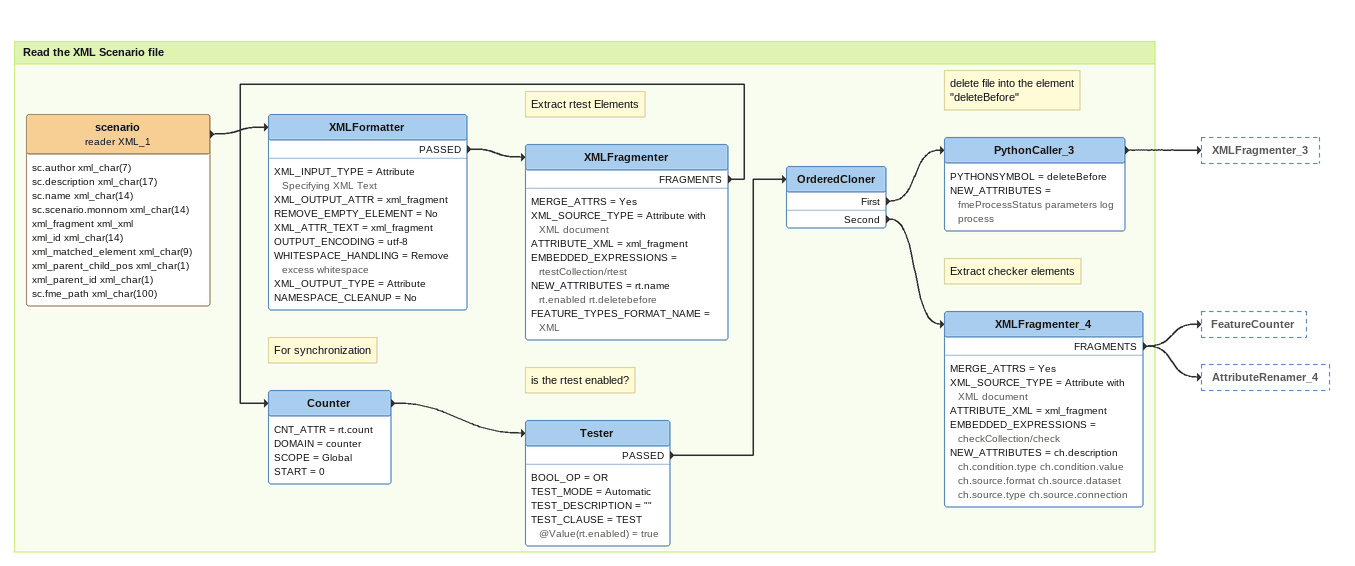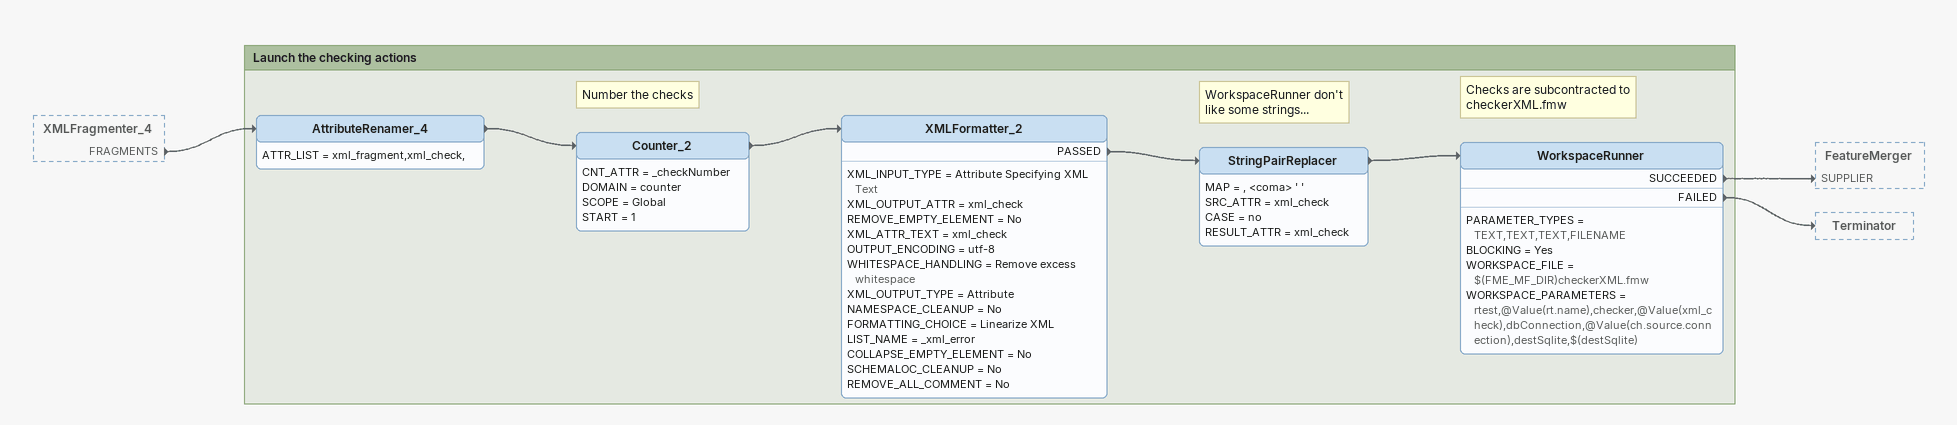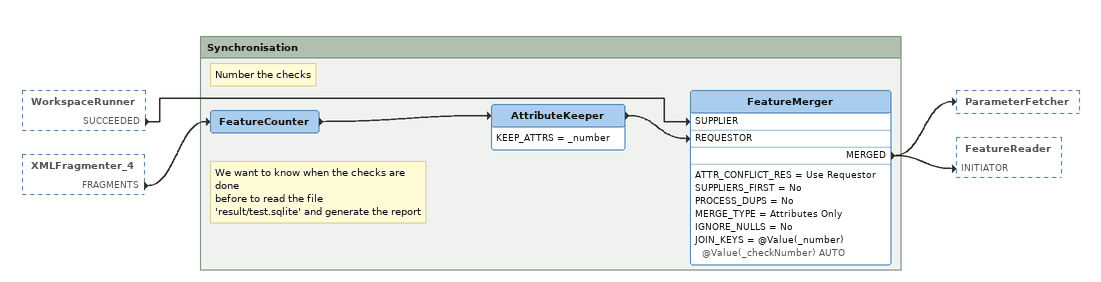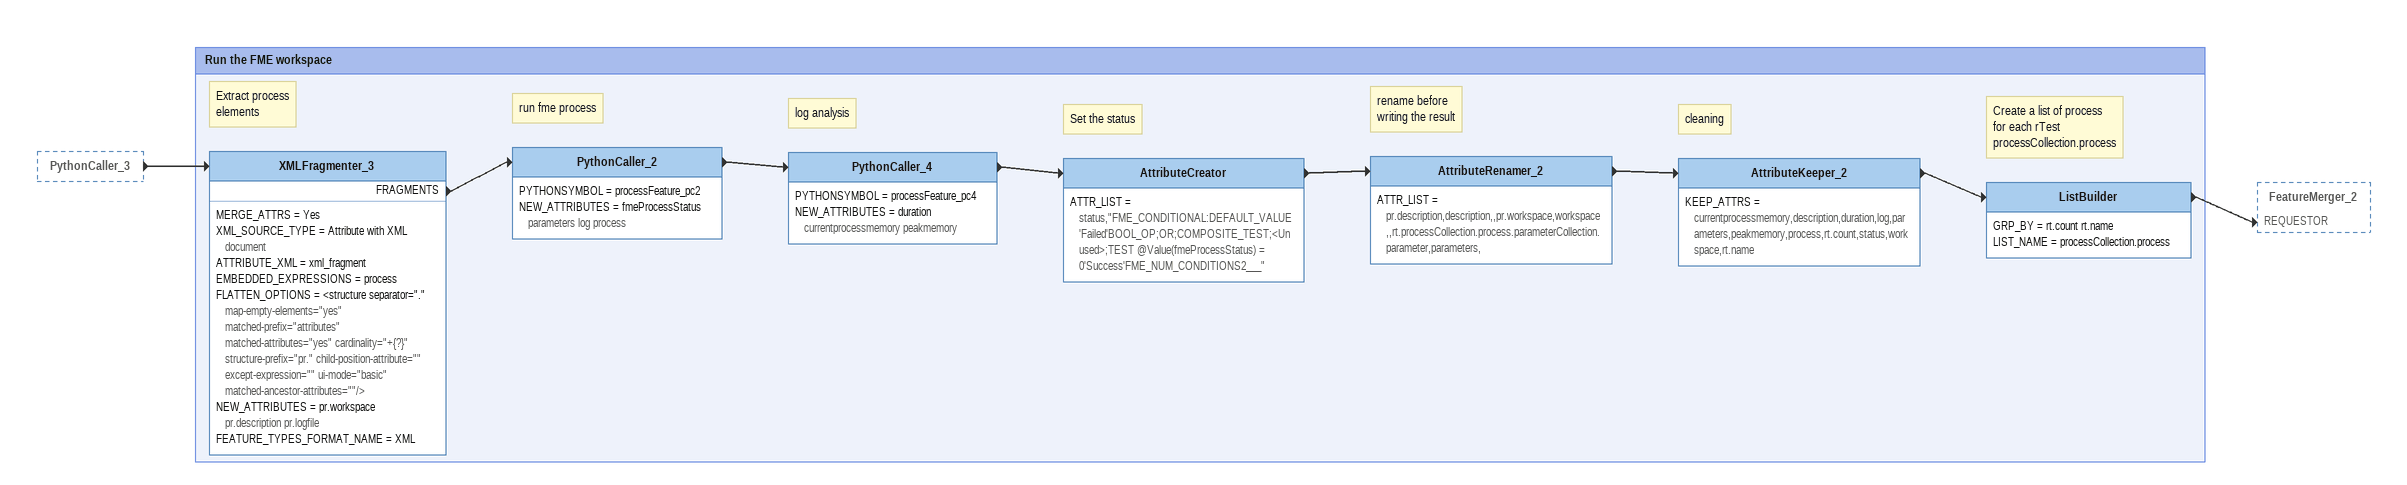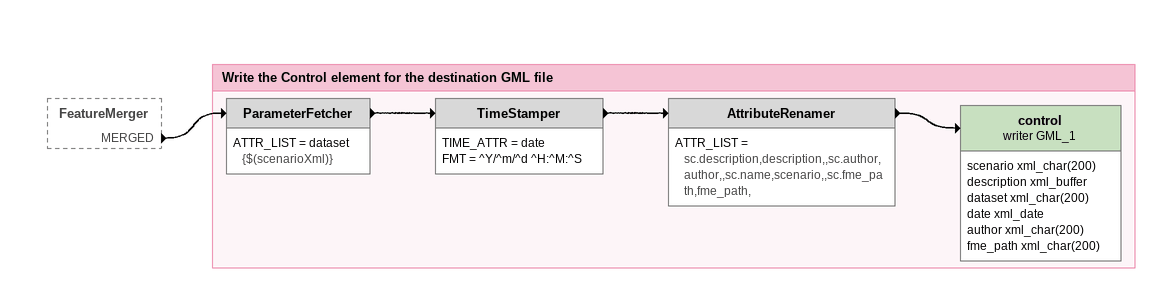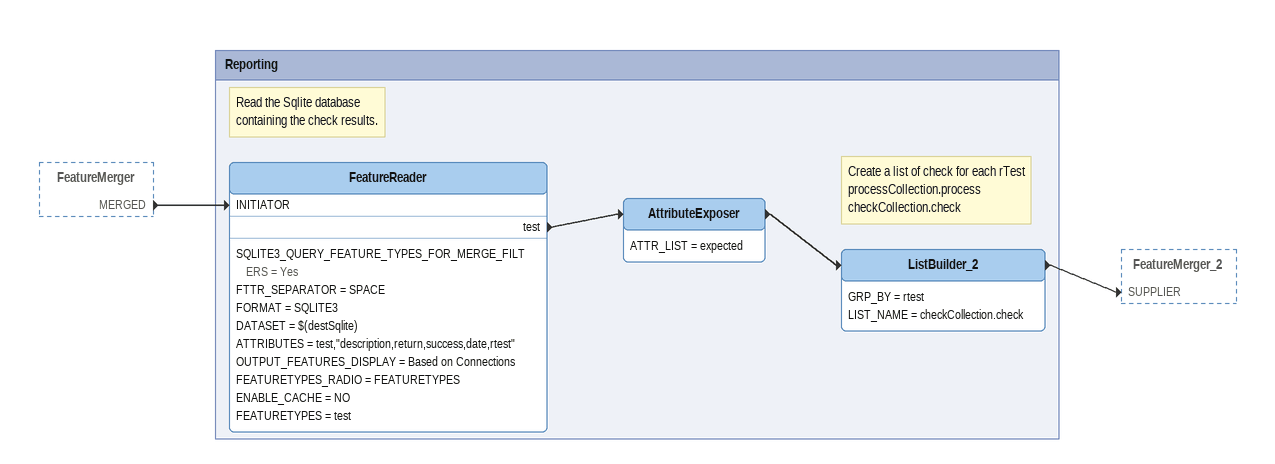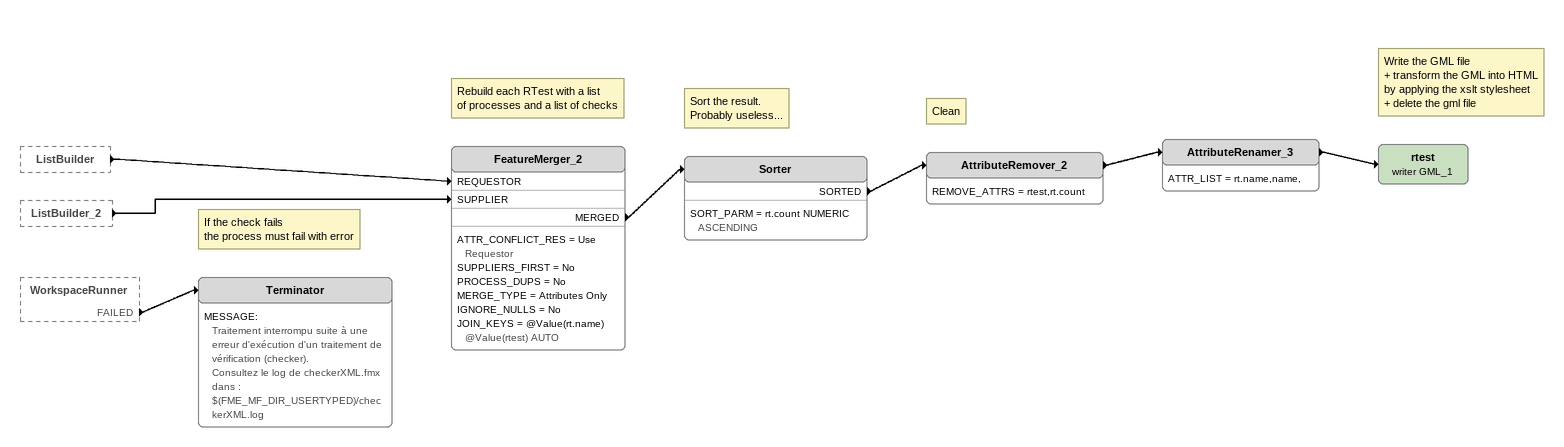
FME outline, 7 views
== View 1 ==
Bookmark: Read the XML Scenario file
scenario (reader XML_1)
    attributes: sc.author xml_char(7), sc.description xml_char(17), sc.name xml_char(14), sc.scenario.monnom xml_char(14), xml_fragment xml_xml, xml_id xml_char(14), xml_matched_element xml_char(9), xml_parent_child_pos xml_char(1), xml_parent_id xml_char(1), sc.fme_path xml_char(100)
    -> XMLFormatter
XMLFormatter
    XML_INPUT_TYPE = Attribute Specifying XML Text
    XML_OUTPUT_ATTR = xml_fragment
    REMOVE_EMPTY_ELEMENT = No
    XML_ATTR_TEXT = xml_fragment
    OUTPUT_ENCODING = utf-8
    WHITESPACE_HANDLING = Remove excess whitespace
    XML_OUTPUT_TYPE = Attribute
    NAMESPACE_CLEANUP = No
    PASSED -> XMLFragmenter
Note: Extract rtest Elements
XMLFragmenter
    MERGE_ATTRS = Yes
    XML_SOURCE_TYPE = Attribute with XML document
    ATTRIBUTE_XML = xml_fragment
    EMBEDDED_EXPRESSIONS = rtestCollection/rtest
    NEW_ATTRIBUTES = rt.name rt.enabled rt.deletebefore
    FEATURE_TYPES_FORMAT_NAME = XML
    FRAGMENTS -> Counter
Note: For synchronization
Counter
    CNT_ATTR = rt.count
    DOMAIN = counter
    SCOPE = Global
    START = 0
    -> Tester
Note: is the rtest enabled?
Tester
    BOOL_OP = OR
    TEST_MODE = Automatic
    TEST_DESCRIPTION = ""
    TEST_CLAUSE = TEST @Value(rt.enabled) = true
    PASSED -> OrderedCloner
OrderedCloner
    First -> PythonCaller_3
    Second -> XMLFragmenter_4
Note: delete file into the element / "deleteBefore"
PythonCaller_3
    PYTHONSYMBOL = deleteBefore
    NEW_ATTRIBUTES = fmeProcessStatus parameters log process
    -> XMLFragmenter_3
Note: Extract checker elements
XMLFragmenter_4
    MERGE_ATTRS = Yes
    XML_SOURCE_TYPE = Attribute with XML document
    ATTRIBUTE_XML = xml_fragment
    EMBEDDED_EXPRESSIONS = checkCollection/check
    NEW_ATTRIBUTES = ch.description ch.condition.type ch.condition.value ch.source.format ch.source.dataset ch.source.type ch.source.connection
    FRAGMENTS -> FeatureCounter
    FRAGMENTS -> AttributeRenamer_4

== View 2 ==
XMLFragmenter_4 [outside]
    FRAGMENTS -> AttributeRenamer_4

Bookmark: Launch the checking actions
AttributeRenamer_4
    ATTR_LIST = xml_fragment,xml_check,
    -> Counter_2
Note: Number the checks
Counter_2
    CNT_ATTR = _checkNumber
    DOMAIN = counter
    SCOPE = Global
    START = 1
    -> XMLFormatter_2
XMLFormatter_2
    XML_INPUT_TYPE = Attribute Specifying XML Text
    XML_OUTPUT_ATTR = xml_check
    REMOVE_EMPTY_ELEMENT = No
    XML_ATTR_TEXT = xml_check
    OUTPUT_ENCODING = utf-8
    WHITESPACE_HANDLING = Remove excess whitespace
    XML_OUTPUT_TYPE = Attribute
    NAMESPACE_CLEANUP = No
    FORMATTING_CHOICE = Linearize XML
    LIST_NAME = _xml_error
    COLLAPSE_EMPTY_ELEMENT = No
    SCHEMALOC_CLEANUP = No
    REMOVE_ALL_COMMENT = No
    PASSED -> StringPairReplacer
Note: WorkspaceRunner don't / like some strings...
StringPairReplacer
    MAP = , <coma> ' '
    SRC_ATTR = xml_check
    CASE = no
    RESULT_ATTR = xml_check
    -> WorkspaceRunner
Note: Checks are subcontracted to / checkerXML.fmw
WorkspaceRunner
    PARAMETER_TYPES = TEXT,TEXT,TEXT,FILENAME
    BLOCKING = Yes
    WORKSPACE_FILE = $(FME_MF_DIR)checkerXML.fmw
    WORKSPACE_PARAMETERS = rtest,@Value(rt.name),checker,@Value(xml_check),dbConnection,@Value(ch.source.connection),destSqlite,$(destSqlite)
    SUCCEEDED -> FeatureMerger [SUPPLIER]
    FAILED -> Terminator

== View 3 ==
WorkspaceRunner [outside]
    SUCCEEDED -> FeatureMerger [SUPPLIER]
XMLFragmenter_4 [outside]
    FRAGMENTS -> FeatureCounter

Bookmark: Synchronisation
Note: Number the checks
Note: We want to know when the checks are done / before to read the file / 'result/test.sqlite' and generate the report
FeatureCounter
    -> AttributeKeeper
AttributeKeeper
    KEEP_ATTRS = _number
    -> FeatureMerger [REQUESTOR]
FeatureMerger
    ATTR_CONFLICT_RES = Use Requestor
    SUPPLIERS_FIRST = No
    PROCESS_DUPS = No
    MERGE_TYPE = Attributes Only
    IGNORE_NULLS = No
    JOIN_KEYS = @Value(_number) @Value(_checkNumber) AUTO
    MERGED -> ParameterFetcher
    MERGED -> FeatureReader [INITIATOR]

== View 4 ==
PythonCaller_3 [outside]
    -> XMLFragmenter_3

Bookmark: Run the FME workspace
Note: Extract process / elements
XMLFragmenter_3
    MERGE_ATTRS = Yes
    XML_SOURCE_TYPE = Attribute with XML document
    ATTRIBUTE_XML = xml_fragment
    EMBEDDED_EXPRESSIONS = process
    FLATTEN_OPTIONS = <structure separator="." map-empty-elements="yes" matched-prefix="attributes" matched-attributes="yes" cardinality="+{?}" structure-prefix="pr." child-position-attribute="" except-expression="" ui-mode="basic" matched-ancestor-attributes=""/>
    NEW_ATTRIBUTES = pr.workspace pr.description pr.logfile
    FEATURE_TYPES_FORMAT_NAME = XML
    FRAGMENTS -> PythonCaller_2
Note: run fme process
PythonCaller_2
    PYTHONSYMBOL = processFeature_pc2
    NEW_ATTRIBUTES = fmeProcessStatus parameters log process
    -> PythonCaller_4
Note: log analysis
PythonCaller_4
    PYTHONSYMBOL = processFeature_pc4
    NEW_ATTRIBUTES = duration currentprocessmemory peakmemory
    -> AttributeCreator
Note: Set the status
AttributeCreator
    ATTR_LIST = status,"FME_CONDITIONAL:DEFAULT_VALUE'Failed'BOOL_OP;OR;COMPOSITE_TEST;<Unused>;TEST @Value(fmeProcessStatus) = 0'Success'FME_NUM_CONDITIONS2___"
    -> AttributeRenamer_2
Note: rename before / writing the result
AttributeRenamer_2
    ATTR_LIST = pr.description,description,,pr.workspace,workspace,,rt.processCollection.process.parameterCollection.parameter,parameters,
    -> AttributeKeeper_2
Note: cleaning
AttributeKeeper_2
    KEEP_ATTRS = currentprocessmemory,description,duration,log,parameters,peakmemory,process,rt.count,status,workspace,rt.name
    -> ListBuilder
Note: Create a list of process / for each rTest / processCollection.process
ListBuilder
    GRP_BY = rt.count rt.name
    LIST_NAME = processCollection.process
    -> FeatureMerger_2 [REQUESTOR]

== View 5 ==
FeatureMerger [outside]
    MERGED -> ParameterFetcher

Bookmark: Write the Control element for the destination GML file
ParameterFetcher
    ATTR_LIST = dataset {$(scenarioXml)}
    -> TimeStamper
TimeStamper
    TIME_ATTR = date
    FMT = ^Y/^m/^d ^H:^M:^S
    -> AttributeRenamer
AttributeRenamer
    ATTR_LIST = sc.description,description,,sc.author,author,,sc.name,scenario,,sc.fme_path,fme_path,
    -> control (writer GML_1)
control (writer GML_1)
    attributes: scenario xml_char(200), description xml_buffer, dataset xml_char(200), date xml_date, author xml_char(200), fme_path xml_char(200)

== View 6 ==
FeatureMerger [outside]
    MERGED -> FeatureReader [INITIATOR]

Bookmark: Reporting
Note: Read the Sqlite database / containing the check results.
FeatureReader
    SQLITE3_QUERY_FEATURE_TYPES_FOR_MERGE_FILTERS = Yes
    FTTR_SEPARATOR = SPACE
    FORMAT = SQLITE3
    DATASET = $(destSqlite)
    ATTRIBUTES = test,"description,return,success,date,rtest"
    OUTPUT_FEATURES_DISPLAY = Based on Connections
    FEATURETYPES_RADIO = FEATURETYPES
    ENABLE_CACHE = NO
    FEATURETYPES = test
    test -> AttributeExposer
AttributeExposer
    ATTR_LIST = expected
    -> ListBuilder_2
Note: Create a list of check for each rTest / processCollection.process / checkCollection.check
ListBuilder_2
    GRP_BY = rtest
    LIST_NAME = checkCollection.check
    -> FeatureMerger_2 [SUPPLIER]

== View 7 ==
ListBuilder [outside]
    -> FeatureMerger_2 [REQUESTOR]
ListBuilder_2 [outside]
    -> FeatureMerger_2 [SUPPLIER]
WorkspaceRunner [outside]
    FAILED -> Terminator
Note: If the check fails / the process must fail with error
Terminator
    MESSAGE:
      Traitement interrompu suite à une erreur d'exécution d'un traitement de vérification (checker).
      Consultez le log de checkerXML.fmx dans : $(FME_MF_DIR_USERTYPED)/checkerXML.log
Note: Rebuild each RTest with a list / of processes and a list of checks
FeatureMerger_2
    ATTR_CONFLICT_RES = Use Requestor
    SUPPLIERS_FIRST = No
    PROCESS_DUPS = No
    MERGE_TYPE = Attributes Only
    IGNORE_NULLS = No
    JOIN_KEYS = @Value(rt.name) @Value(rtest) AUTO
    MERGED -> Sorter
Note: Sort the result. / Probably useless...
Sorter
    SORT_PARM = rt.count NUMERIC ASCENDING
    SORTED -> AttributeRemover_2
Note: Clean
AttributeRemover_2
    REMOVE_ATTRS = rtest,rt.count
    -> AttributeRenamer_3
AttributeRenamer_3
    ATTR_LIST = rt.name,name,
    -> rtest (writer GML_1)
Note: Write the GML file / + transform the GML into HTML / by applying the xslt stylesheet / + delete the gml file
rtest (writer GML_1)
